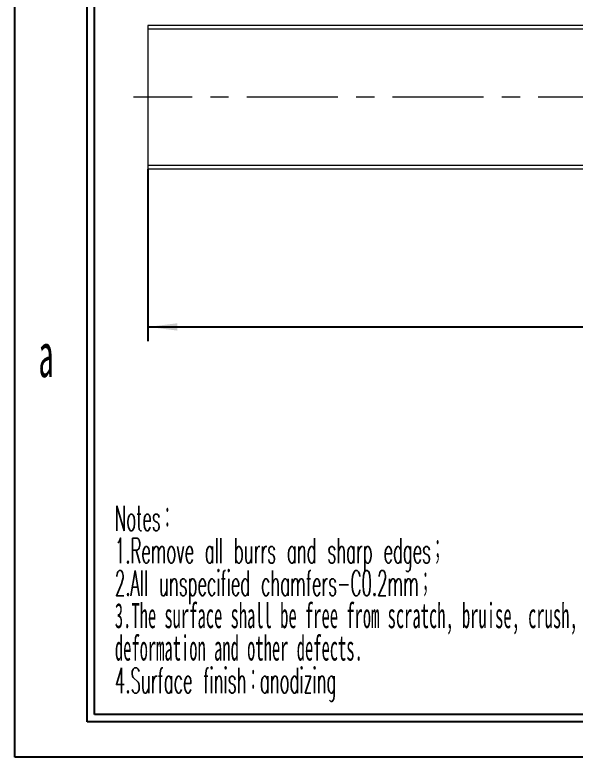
# Model space of a CAD drawing. Header units: millimetres. Extents: x 2 to 295, y 1 to 209.
# Drawn here: x 1.6 to 79.7, y 1.3 to 104.7 of the extents above; entities that cross this region are included whole.
import ezdxf

# ---------------------------------------------------------------- set-up
doc = ezdxf.new("R2010")
doc.units = ezdxf.units.MM
doc.linetypes.add('CENTERX2', pattern=[20.32, 12.7, -2.54, 2.54, -2.54])
doc.layers.add('10', color=7, linetype='Continuous')
doc.layers.add('SLD-0', color=7, linetype='Continuous')
doc.styles.add('SLDTEXTSTYLE0', font='TXT', dxfattribs={"width": 0.7})
doc.styles.add('SLDTEXTSTYLE1', font='TXT', dxfattribs={"width": 0.484, "bigfont": 'bigfont'})
doc.styles.add('SLDTEXTSTYLE2', font='TXT', dxfattribs={"width": 0.484})
doc.styles.add('SLDTEXTSTYLE5', font='TXT', dxfattribs={"width": 0.5025})
doc.dimstyles.new('SLDDIMSTYLE0', dxfattribs={"dimtxt": 3.5, "dimasz": 4.08, "dimexe": 0, "dimexo": 0.0625, "dimgap": 0.875, "dimtad": 2, "dimlfac": 2, "dimrnd": 1e-09, "dimzin": 12, "dimdsep": 46, "dimtxsty": 'SLDTEXTSTYLE0', "dimsah": 1, "dimcen": 0.09, "dimadec": 0, "dimazin": 3, "dimtfac": 1, "dimtmove": 0, "dimatfit": 0, "dimfxl": 0, "dimfrac": 2, "dimtolj": 1, "dimtzin": 12, "dimarcsym": 0})
doc.dimstyles.new('SLDDIMSTYLE1', dxfattribs={"dimtxt": 3.5, "dimasz": 4.08, "dimexe": 0, "dimexo": 0.0625, "dimgap": 0.875, "dimtad": 2, "dimlfac": 2, "dimrnd": 1e-09, "dimzin": 12, "dimdsep": 46, "dimtxsty": 'SLDTEXTSTYLE0', "dimsah": 1, "dimcen": 0.09, "dimadec": 0, "dimazin": 3, "dimtfac": 1, "dimtofl": 0, "dimtmove": 0, "dimatfit": 3, "dimfxl": 0, "dimfrac": 2, "dimtolj": 1, "dimtzin": 12, "dimarcsym": 0})

# ---------------------------------------------------------------- blocks, each defined once
blk = doc.blocks.new('SW_NOTE_0')
at = {"layer": 'SLD-0', "color": 0, "char_height": 3.5, "attachment_point": 1}
for s, insert, style in [('Notes\\M+18146', (0, 4.51), 'SLDTEXTSTYLE1'), ('1.Remove all burrs and sharp edges\\M+18147', (0, -0.01), 'SLDTEXTSTYLE1'), ('2.All unspecified chamfers-C0.2mm\\M+18147', (0, -4.53), 'SLDTEXTSTYLE1'), ('3.The surface shall be free from scratch, bruise, crush,', (0, -9.05), 'SLDTEXTSTYLE2'), ('deformation and other defects.', (0, -13.57), 'SLDTEXTSTYLE2'), ('4.Surface finish\\M+18146anodizing', (0, -18.09), 'SLDTEXTSTYLE1')]:
    blk.add_mtext(s, dxfattribs=dict(at, insert=insert, style=style))
blk = doc.blocks.new('_D_12')
at = {"layer": '10'}
for p, q in [((108.49, 98.24), (108.49, 104.59)), ((88.78, 98.24), (110.49, 98.24)), ((108.49, 98.24), (108.49, 93.24)), ((108.49, 93.24), (108.49, 86.89))]:
    blk.add_line(p, q, dxfattribs=at)
for points in [[(108.49, 98.24), (109, 102.32), (107.99, 102.32)], [(108.49, 93.24), (107.99, 89.16), (109, 89.16)]]:
    blk.add_solid(points, dxfattribs=at)
at = {"layer": '10', "insert": (103.98, 94.14), "char_height": 3.5, "attachment_point": 1, "rotation": 90, "style": 'SLDTEXTSTYLE0'}
blk.add_mtext('10', dxfattribs=at)
blk = doc.blocks.new('_D_15')
at = {"layer": '10'}
for p, q in [((268.15, 99.55), (268.15, 59.24)), ((20.15, 83.24), (20.15, 59.24)), ((20.15, 61.24), (268.15, 61.24))]:
    blk.add_line(p, q, dxfattribs=at)
for points in [[(20.15, 61.24), (24.23, 60.73), (24.23, 61.75)], [(268.15, 61.24), (264.07, 61.75), (264.07, 60.73)]]:
    blk.add_solid(points, dxfattribs=at)
at = {"layer": '10', "insert": (146.49, 65.75), "char_height": 3.5, "attachment_point": 1, "style": 'SLDTEXTSTYLE0'}
blk.add_mtext('496', dxfattribs=at)

msp = doc.modelspace()

# ---------------------------------------------------------------- linework, layer by layer
at = {"color": 7, "linetype": 'Continuous', "lineweight": 15}
for p, q in [((268.15008798, 103.24186334), (20.15008798, 103.24186334)), ((20.15008798, 103.24186334), (20.15008798, 102.74186334)), ((268.15008798, 102.74186334), (20.15008798, 102.74186334)), ((20.15008798, 102.74186334), (20.15008798, 83.74186334)), ((268.15008798, 83.74186334), (20.15008798, 83.74186334)), ((20.15008798, 83.74186334), (20.15008798, 83.24186334)), ((268.15008798, 83.24186334), (20.15008798, 83.24186334))]:
    msp.add_line(p, q, dxfattribs=at)
at = {"layer": '10', "linetype": 'CENTERX2', "lineweight": 0}
msp.add_line((270.15008798, 93.24186334), (18.15008798, 93.24186334), dxfattribs=at)
at = {"layer": 'SLD-0'}
for p, q in [((1.59068021, 1.29378036), (1.59068021, 208.67374122)), ((12.67482132, 7.2189221), (12.67482132, 197.81098137)), ((289.18141695, 7.2189221), (12.67482132, 7.2189221)), ((295.10655869, 1.29378036), (1.59068021, 1.29378036))]:
    msp.add_line(p, q, dxfattribs=at)
at = {"layer": 'SLD-0', "color": 6, "linetype": 'Continuous'}
for p, q in [((11.6872977, 6.23139848), (11.6872977, 198.79850499)), ((290.16894058, 6.23139848), (11.6872977, 6.23139848))]:
    msp.add_line(p, q, dxfattribs=at)

# ---------------------------------------------------------------- block references
at = {"layer": 'SLD-0', "color": 5}
msp.add_blockref('SW_NOTE_0', (15.53291311, 31.82072809), dxfattribs=at)

# ---------------------------------------------------------------- texts
at = {"layer": 'SLD-0', "insert": (4.87979363, 60.42344114), "char_height": 6.17202264, "attachment_point": 1, "style": 'SLDTEXTSTYLE5'}
msp.add_mtext('a', dxfattribs=at)

# ---------------------------------------------------------------- dimensions: what is measured, and where the dimension line sits
at = {"layer": '10'}
for base, p1, p2, angle, dimstyle, picture, middle in [((108.49337867, 93.24186334), (88.77508798, 98.24186334), (18.15008798, 93.24186334), 90, 'SLDDIMSTYLE0', '_D_12', (108.49337867, 95.67687362)), ((268.15008798, 61.24186334), (20.15008798, 83.24186334), (268.15008798, 99.55493918), 0, 'SLDDIMSTYLE1', '_D_15', (148.78470421, 61.24186334))]:
    dim = msp.add_linear_dim(base=base, p1=p1, p2=p2, angle=angle, dimstyle=dimstyle, dxfattribs=at)
    dim.commit()
    dim.dimension.update_dxf_attribs({"geometry": picture, "text_midpoint": middle, "dimtype": 160})

doc.saveas('drawing.dxf')
